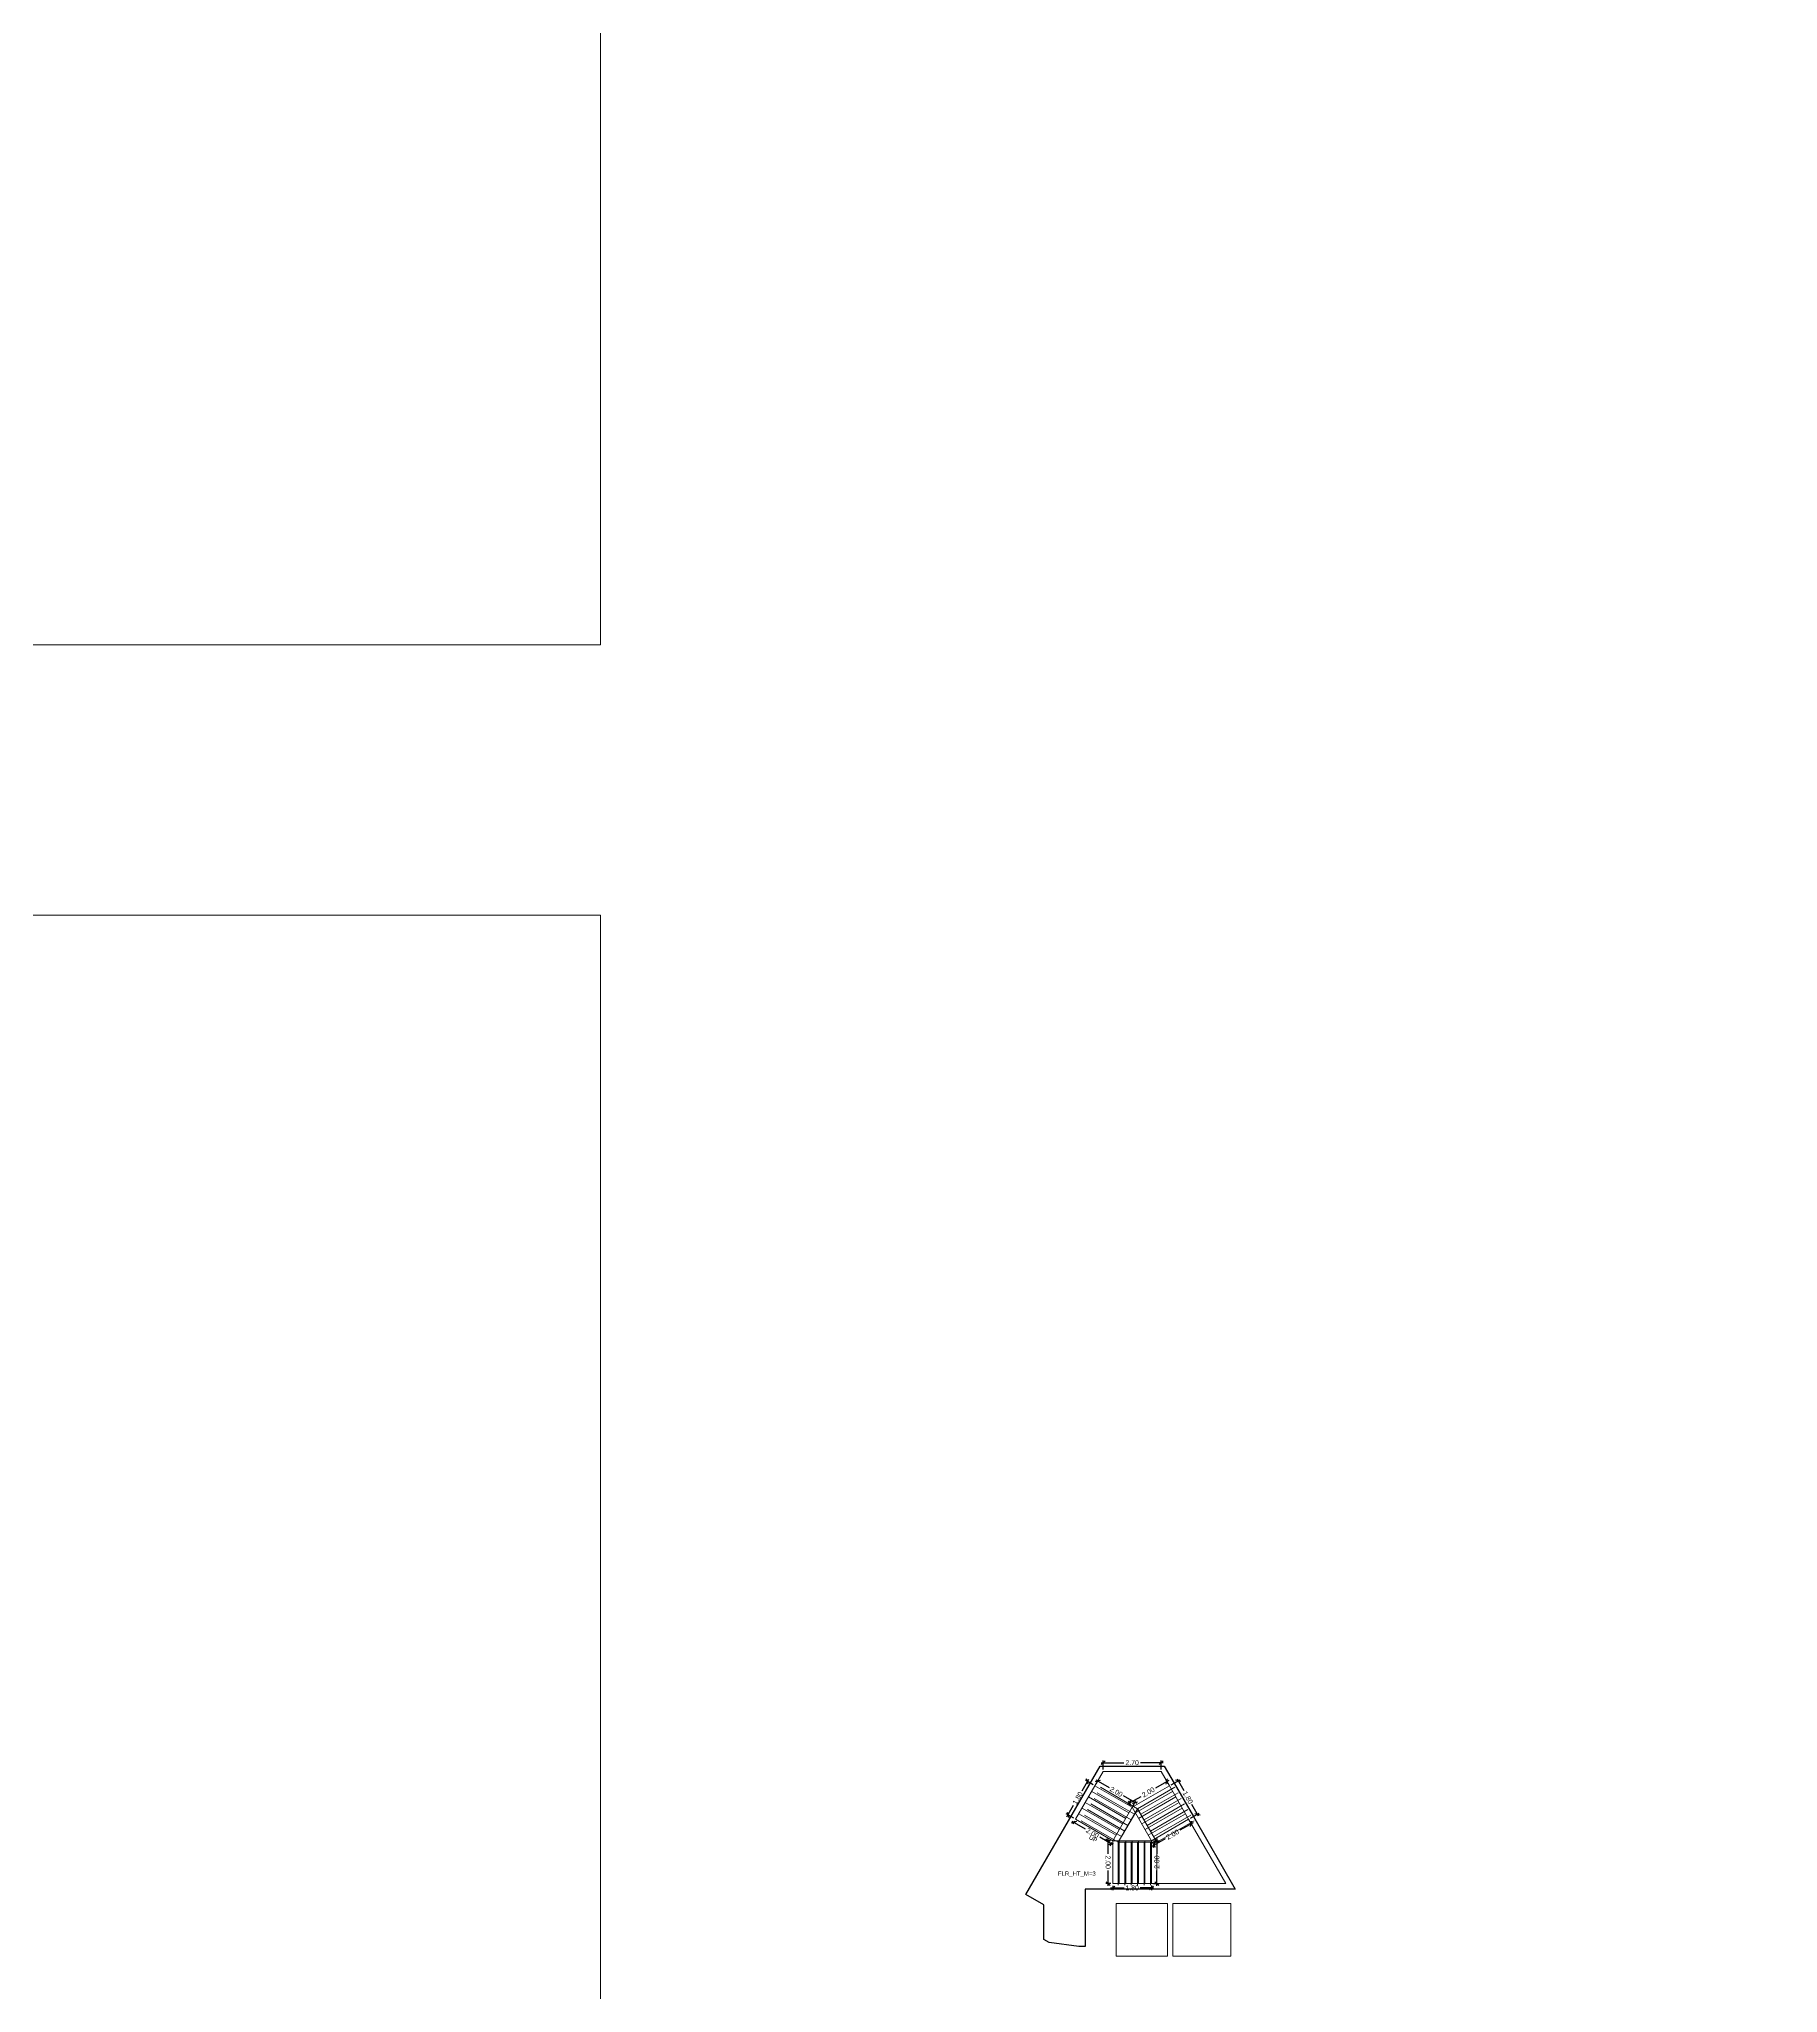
# Model space of a CAD drawing. Header units: metres. Extents: x 256329 to 886268, y -249371 to 355.
# Drawn here: x 282571.4 to 282652.5, y -370.7 to -279.6 of the extents above; entities that cross this region are included whole.
import ezdxf

# ---------------------------------------------------------------- set-up
doc = ezdxf.new("R2010")
doc.units = ezdxf.units.M
doc.header["$MEASUREMENT"] = 0
doc.header["$PDMODE"] = 35
doc.linetypes.add('CONTINOUS', pattern=[0])
doc.layers.get('0').update_dxf_attribs({"lineweight": 18})
doc.layers.get('Defpoints').update_dxf_attribs({"lineweight": 20})
for name, color, linetype, lineweight in [('A-STAIRS', 77, 'Continuous', 0), ('BLK_1_FLR_2_LIFT_1', 1, 'Continuous', 0), ('BLK_1_FLR_2_LIFT_2', 1, 'Continuous', 0), ('BLK_1_FLR_2_STAIR_2_FLIGHT_1', 7, 'Continuous', 0), ('BLK_1_FLR_2_STAIR_2_FLIGHT_2', 7, 'Continuous', 0), ('BLK_1_FLR_2_STAIR_2_FLIGHT_3', 7, 'Continuous', 0), ('BLK_1_FLR_2_STAIR_2_LANDING_1', 7, 'Continuous', 0), ('BLK_1_FLR_2_STAIR_2_LANDING_2', 7, 'Continuous', 0), ('BLK_1_FLR_6_STAIR_1_LANDING_2', 7, 'Continuous', 0)]:
    doc.layers.add(name, color=color, linetype=linetype, lineweight=lineweight)
doc.layers.add('A_TEXT', color=4, linetype='Continuous', lineweight=0, transparency=0.3)
doc.layers.add('BLK_1_FLR_2_STAIR_2', color=7, linetype='Continuous', plot=False)
doc.styles.add('Arial', font='arial.ttf')
doc.styles.get("Standard").update_dxf_attribs({"font": 'arial.ttf'})
doc.dimstyles.new('METRIC DIM', dxfattribs={"dimtxt": 0.23, "dimasz": 0.18, "dimexe": 0.1, "dimexo": 0.1, "dimgap": 0.09, "dimtad": 0, "dimzin": 0, "dimdsep": 46, "dimtxsty": 'Standard', "dimblk": 'OBLIQUE', "dimcen": 0, "dimdle": 0.1, "dimclrd": 147, "dimclre": 147, "dimclrt": 7, "dimadec": 0, "dimazin": 0, "dimtfac": 1, "dimtofl": 0, "dimtmove": 0, "dimatfit": 2, "dimfxl": 0.125, "dimtolj": 1, "dimtzin": 0, "dimarcsym": 0})

# ---------------------------------------------------------------- blocks, each defined once
blk = doc.blocks.new('ESRFRHSKF')
at = {"layer": 'A-STAIRS'}
for p, q in [((483522.212861, -5049.373617, 0.042641), (483520.480998, -5048.37336, 0.042641)), ((483522.362903, -5049.113833, 0.042641), (483520.631055, -5048.113586, 0.042641)), ((483522.512944, -5048.854049, 0.042641), (483520.781113, -5047.853811, 0.042641)), ((483522.662985, -5048.594265, 0.042641), (483520.93117, -5047.594037, 0.042641)), ((483522.663011, -5048.59422, 0.042641), (483524.3954, -5047.594587, 0.042641)), ((483522.812948, -5048.854064, 0.042641), (483524.545401, -5047.854394, 0.042641)), ((483522.962884, -5049.113908, 0.042641), (483524.695402, -5048.114201, 0.042641)), ((483523.112821, -5049.373752, 0.042641), (483524.845403, -5048.374008, 0.042641)), ((483521.762738, -5050.152969, 0.042641), (483520.030826, -5049.152683, 0.042641)), ((483521.912779, -5049.893185, 0.042641), (483520.180883, -5048.892909, 0.042641)), ((483522.06282, -5049.633401, 0.042641), (483520.330941, -5048.633135, 0.042641)), ((483523.262758, -5049.633596, 0.042641), (483524.995405, -5048.633815, 0.042641)), ((483523.412695, -5049.893441, 0.042641), (483525.145406, -5048.893621, 0.042641)), ((483523.562449, -5050.152969, 0.042641), (483525.295407, -5049.153428, 0.042641)), ((483521.762738, -5050.152969, 0.042641), (483521.762738, -5052.152163, 0.042641)), ((483522.062738, -5050.152969, 0.042641), (483522.062738, -5052.152163, 0.042641)), ((483522.362738, -5050.152969, 0.042641), (483522.362738, -5052.152163, 0.042641)), ((483522.662738, -5050.152969, 0.042641), (483522.662738, -5052.152163, 0.042641)), ((483522.962738, -5050.152969, 0.042641), (483522.962738, -5052.152163, 0.042641)), ((483523.262738, -5050.152969, 0.042641), (483523.262738, -5052.152163, 0.042641)), ((483523.413301, -5049.893955, 0.042641), (483523.413301, -5049.894491, 0.042641)), ((483523.562738, -5050.152969, 0.042641), (483523.562738, -5052.152163, 0.042641))]:
    blk.add_line(p, q, dxfattribs=at)
at = {"layer": 'A-STAIRS', "elevation": 0.042641}
blk.add_lwpolyline([(483522.662985, -5048.594175), (483523.562449, -5050.152969), (483521.762738, -5050.152969), (483522.662985, -5048.594175)], dxfattribs=at)
blk = doc.blocks.new('_Oblique')
at = {"color": 0, "linetype": 'ByBlock', "lineweight": -2}
blk.add_line((-0.5, -0.5), (0.5, 0.5), dxfattribs=at)
blk = doc.blocks.new('*D781')
at = {"layer": 'BLK_1_FLR_2_STAIR_2_FLIGHT_2', "color": 147, "lineweight": -2, "transparency": 16777216}
for p, q in [((282624.20649, -360.94857), (282624.615613, -360.713477)), ((282624.479086, -360.676595), (282624.789232, -361.216331)), ((282625.1033, -362.509253), (282625.512423, -362.27416)), ((282625.475541, -362.410687), (282625.165394, -361.870951))]:
    blk.add_line(p, q, dxfattribs=at)
at = {"layer": 'Defpoints', "color": 0, "linetype": 'CONTINOUS', "transparency": 16777216}
for p in [(282624.119785, -360.998392, 0.042641), (282625.425718, -362.323983), (282625.016595, -362.559076, 0.042641)]:
    blk.add_point(p, dxfattribs=at)
at = {"layer": 'BLK_1_FLR_2_STAIR_2_FLIGHT_2', "color": 147, "linetype": 'CONTINOUS', "lineweight": -2, "transparency": 16777216, "xscale": 0.18, "yscale": 0.18, "zscale": 0.18}
for p, rotation in [((282624.528909, -360.763299), 119.882813), ((282625.425718, -362.323983), 299.882813)]:
    blk.add_blockref('_Oblique', p, dxfattribs=dict(at, rotation=rotation))
at = {"layer": 'BLK_1_FLR_2_STAIR_2_FLIGHT_2', "color": 7, "linetype": 'CONTINOUS', "transparency": 16777216, "insert": (282624.977313, -361.543641), "char_height": 0.23, "attachment_point": 5, "rotation": 299.88281257}
blk.add_mtext('\\A1;1.80', dxfattribs=at)
blk = doc.blocks.new('*D782')
at = {"layer": 'BLK_1_FLR_2_STAIR_2_LANDING_1', "color": 147, "lineweight": -2, "transparency": 16777216}
for p, q in [((282620.69098, -360.726206), (282621.306906, -361.08035)), ((282620.700379, -360.910478), (282620.827517, -360.68936)), ((282622.599522, -361.823576), (282621.983596, -361.469432)), ((282622.435538, -361.908156), (282622.562676, -361.687039))]:
    blk.add_line(p, q, dxfattribs=at)
at = {"layer": 'Defpoints', "color": 0, "linetype": 'CONTINOUS', "transparency": 16777216}
for p in [(282620.650534, -360.99717, 0.042641), (282622.385693, -361.994848, 0.042641), (282622.51283, -361.77373)]:
    blk.add_point(p, dxfattribs=at)
at = {"layer": 'BLK_1_FLR_2_STAIR_2_LANDING_1', "color": 147, "linetype": 'CONTINOUS', "lineweight": -2, "transparency": 16777216, "xscale": 0.18, "yscale": 0.18, "zscale": 0.18}
for p, rotation in [((282620.777672, -360.776052), 150.102044), ((282622.51283, -361.77373), 330.102044)]:
    blk.add_blockref('_Oblique', p, dxfattribs=dict(at, rotation=rotation))
at = {"layer": 'BLK_1_FLR_2_STAIR_2_LANDING_1', "color": 7, "linetype": 'CONTINOUS', "transparency": 16777216, "insert": (282621.645251, -361.274891), "char_height": 0.23, "attachment_point": 5, "rotation": 330.10204415}
blk.add_mtext('\\A1;2.00', dxfattribs=at)
blk = doc.blocks.new('*D783')
at = {"layer": 'BLK_1_FLR_2_STAIR_2_FLIGHT_2', "color": 147, "lineweight": -2, "transparency": 16777216}
for p, q in [((282622.18365, -361.843952), (282622.799004, -361.490353)), ((282624.091151, -360.747851), (282623.475797, -361.10145)), ((282624.069962, -360.911688), (282623.954624, -360.710969)), ((282622.33587, -361.908143), (282622.220531, -361.707424))]:
    blk.add_line(p, q, dxfattribs=at)
at = {"layer": 'Defpoints', "color": 0, "linetype": 'CONTINOUS', "transparency": 16777216}
for p in [(282624.004447, -360.797674), (282624.119785, -360.998392, 0.042641), (282622.385693, -361.994848, 0.042641)]:
    blk.add_point(p, dxfattribs=at)
at = {"layer": 'BLK_1_FLR_2_STAIR_2_FLIGHT_2', "color": 147, "linetype": 'CONTINOUS', "lineweight": -2, "transparency": 16777216, "xscale": 0.18, "yscale": 0.18, "zscale": 0.18}
for p, rotation in [((282624.004447, -360.797674), 29.88281300000001), ((282622.270354, -361.794129), 209.882813)]:
    blk.add_blockref('_Oblique', p, dxfattribs=dict(at, rotation=rotation))
at = {"layer": 'BLK_1_FLR_2_STAIR_2_FLIGHT_2', "color": 7, "linetype": 'CONTINOUS', "transparency": 16777216, "insert": (282623.137401, -361.295901), "char_height": 0.23, "attachment_point": 5, "rotation": 29.88281256}
blk.add_mtext('\\A1;2.00', dxfattribs=at)
blk = doc.blocks.new('*D784')
at = {"layer": 'BLK_1_FLR_2_STAIR_2_FLIGHT_3', "color": 147, "lineweight": -2, "transparency": 16777216}
for p, q in [((282621.382503, -363.555979), (282621.155224, -363.556996)), ((282621.254775, -363.456549), (282621.257953, -364.166365)), ((282621.264624, -365.656746), (282621.261447, -364.946931)), ((282621.391457, -365.556178), (282621.164178, -365.557195))]:
    blk.add_line(p, q, dxfattribs=at)
at = {"layer": 'Defpoints', "color": 0, "linetype": 'CONTINOUS', "transparency": 16777216}
for p in [(282621.482502, -363.555531, 0.042641), (282621.264177, -365.556747), (282621.491456, -365.55573, 0.042641)]:
    blk.add_point(p, dxfattribs=at)
at = {"layer": 'BLK_1_FLR_2_STAIR_2_FLIGHT_3', "color": 147, "linetype": 'CONTINOUS', "lineweight": -2, "transparency": 16777216, "xscale": 0.18, "yscale": 0.18, "zscale": 0.18}
for p, rotation in [((282621.255223, -363.556548), 90.256477), ((282621.264177, -365.556747), 270.256477)]:
    blk.add_blockref('_Oblique', p, dxfattribs=dict(at, rotation=rotation))
at = {"layer": 'BLK_1_FLR_2_STAIR_2_FLIGHT_3', "color": 7, "linetype": 'CONTINOUS', "transparency": 16777216, "insert": (282621.2597, -364.556648), "char_height": 0.23, "attachment_point": 5, "rotation": 270.25647707}
blk.add_mtext('\\A1;2.00', dxfattribs=at)
blk = doc.blocks.new('*D785')
at = {"layer": 'BLK_1_FLR_2_STAIR_2_FLIGHT_1', "color": 147, "lineweight": -2, "transparency": 16777216}
for p, q in [((282619.580571, -362.651144), (282620.194985, -363.005721)), ((282619.700845, -362.642798), (282619.6172, -362.787739)), ((282621.485469, -363.750456), (282620.871055, -363.395879)), ((282621.432519, -363.642143), (282621.348873, -363.787085))]:
    blk.add_line(p, q, dxfattribs=at)
at = {"layer": 'Defpoints', "color": 0, "linetype": 'CONTINOUS', "transparency": 16777216}
for p in [(282619.667183, -362.701127), (282619.750829, -362.556186, 0.042641), (282621.482502, -363.555531, 0.042641)]:
    blk.add_point(p, dxfattribs=at)
at = {"layer": 'BLK_1_FLR_2_STAIR_2_FLIGHT_1', "color": 147, "linetype": 'CONTINOUS', "lineweight": -2, "transparency": 16777216, "xscale": 0.18, "yscale": 0.18, "zscale": 0.18}
for p, rotation in [((282619.667183, -362.701127), 150.01084), ((282621.398857, -363.700473), 330.01084)]:
    blk.add_blockref('_Oblique', p, dxfattribs=dict(at, rotation=rotation))
at = {"layer": 'BLK_1_FLR_2_STAIR_2_FLIGHT_1', "color": 7, "linetype": 'CONTINOUS', "transparency": 16777216, "insert": (282620.53302, -363.2008), "char_height": 0.23, "attachment_point": 5, "rotation": 330.01084041}
blk.add_mtext('\\A1;2.00', dxfattribs=at)
blk = doc.blocks.new('*D786')
at = {"layer": 'BLK_1_FLR_2_STAIR_2_LANDING_2', "color": 147, "lineweight": -2, "transparency": 16777216}
for p, q in [((282625.222894, -362.717379), (282624.60754, -363.070978)), ((282625.066418, -362.64578), (282625.186012, -362.853906)), ((282623.315392, -363.81348), (282623.930747, -363.459881)), ((282623.332325, -363.642236), (282623.45192, -363.850361))]:
    blk.add_line(p, q, dxfattribs=at)
at = {"layer": 'Defpoints', "color": 0, "linetype": 'CONTINOUS', "transparency": 16777216}
for p in [(282625.016595, -362.559076, 0.042641), (282625.136189, -362.767201), (282623.282502, -363.555531, 0.042641)]:
    blk.add_point(p, dxfattribs=at)
at = {"layer": 'BLK_1_FLR_2_STAIR_2_LANDING_2', "color": 147, "linetype": 'CONTINOUS', "lineweight": -2, "transparency": 16777216, "xscale": 0.18, "yscale": 0.18, "zscale": 0.18}
for p, rotation in [((282625.136189, -362.767201), 29.88281300000001), ((282623.402097, -363.763657), 209.882813)]:
    blk.add_blockref('_Oblique', p, dxfattribs=dict(at, rotation=rotation))
at = {"layer": 'BLK_1_FLR_2_STAIR_2_LANDING_2', "color": 7, "linetype": 'CONTINOUS', "transparency": 16777216, "insert": (282624.269143, -363.265429), "char_height": 0.23, "attachment_point": 5, "rotation": 29.88281256}
blk.add_mtext('\\A1;2.00', dxfattribs=at)
blk = doc.blocks.new('*D787')
at = {"layer": 'BLK_1_FLR_2_STAIR_2_LANDING_2', "color": 147, "lineweight": -2, "transparency": 16777216}
for p, q in [((282623.382502, -363.555531), (282623.638153, -363.555531)), ((282623.538153, -363.455531), (282623.538153, -364.165245)), ((282623.538153, -365.655531), (282623.538153, -364.945818)), ((282623.382502, -365.555531), (282623.638153, -365.555531))]:
    blk.add_line(p, q, dxfattribs=at)
at = {"layer": 'Defpoints', "color": 0, "linetype": 'CONTINOUS', "transparency": 16777216}
for p in [(282623.282502, -363.555531, 0.042641), (282623.282502, -365.555531, 0.042641), (282623.538153, -365.555531)]:
    blk.add_point(p, dxfattribs=at)
at = {"layer": 'BLK_1_FLR_2_STAIR_2_LANDING_2', "color": 147, "linetype": 'CONTINOUS', "lineweight": -2, "transparency": 16777216, "xscale": 0.18, "yscale": 0.18, "zscale": 0.18}
for p, rotation in [((282623.538153, -363.555531), 90), ((282623.538153, -365.555531), 270)]:
    blk.add_blockref('_Oblique', p, dxfattribs=dict(at, rotation=rotation))
at = {"layer": 'BLK_1_FLR_2_STAIR_2_LANDING_2', "color": 7, "linetype": 'CONTINOUS', "transparency": 16777216, "insert": (282623.538153, -364.555531), "char_height": 0.23, "attachment_point": 5, "rotation": 90}
blk.add_mtext('\\A1;2.00', dxfattribs=at)
blk = doc.blocks.new('*D788')
at = {"layer": 'BLK_1_FLR_2_STAIR_2_FLIGHT_1', "color": 147, "lineweight": -2, "transparency": 16777216}
for p, q in [((282620.344588, -360.705151), (282620.03344, -361.244311)), ((282620.563922, -360.947186), (282620.207993, -360.74178)), ((282619.664217, -362.506202), (282619.308287, -362.300796)), ((282619.344916, -362.437391), (282619.656064, -361.898232))]:
    blk.add_line(p, q, dxfattribs=at)
at = {"layer": 'Defpoints', "color": 0, "linetype": 'CONTINOUS', "transparency": 16777216}
for p in [(282620.650534, -360.99717, 0.042641), (282619.394899, -362.350779), (282619.750829, -362.556186, 0.042641)]:
    blk.add_point(p, dxfattribs=at)
at = {"layer": 'BLK_1_FLR_2_STAIR_2_FLIGHT_1', "color": 147, "linetype": 'CONTINOUS', "lineweight": -2, "transparency": 16777216, "xscale": 0.18, "yscale": 0.18, "zscale": 0.18}
for p, rotation in [((282620.294605, -360.791763), 60.01084000000001), ((282619.394899, -362.350779), 240.01084)]:
    blk.add_blockref('_Oblique', p, dxfattribs=dict(at, rotation=rotation))
at = {"layer": 'BLK_1_FLR_2_STAIR_2_FLIGHT_1', "color": 7, "linetype": 'CONTINOUS', "transparency": 16777216, "insert": (282619.844752, -361.571271), "char_height": 0.23, "attachment_point": 5, "rotation": 60.01084041}
blk.add_mtext('\\A1;1.80', dxfattribs=at)
blk = doc.blocks.new('*D789')
at = {"layer": 'BLK_1_FLR_2_STAIR_2_FLIGHT_3', "color": 147, "lineweight": -2, "transparency": 16777216}
for p, q in [((282621.382502, -365.75688), (282622.005002, -365.75688)), ((282621.482502, -365.655531), (282621.482502, -365.85688)), ((282623.382502, -365.75688), (282622.760002, -365.75688)), ((282623.282502, -365.641732), (282623.282502, -365.85688))]:
    blk.add_line(p, q, dxfattribs=at)
at = {"layer": 'Defpoints', "color": 0, "linetype": 'CONTINOUS', "transparency": 16777216}
for p in [(282621.482502, -365.555531, 0.042641), (282623.282502, -365.541732, 0.042641), (282623.282502, -365.75688)]:
    blk.add_point(p, dxfattribs=at)
at = {"layer": 'BLK_1_FLR_2_STAIR_2_FLIGHT_3', "color": 147, "linetype": 'CONTINOUS', "lineweight": -2, "transparency": 16777216, "xscale": 0.18, "yscale": 0.18, "zscale": 0.18, "rotation": 180}
blk.add_blockref('_Oblique', (282621.482502, -365.75688), dxfattribs=at)
at = {"layer": 'BLK_1_FLR_2_STAIR_2_FLIGHT_3', "color": 147, "linetype": 'CONTINOUS', "lineweight": -2, "transparency": 16777216, "xscale": 0.18, "yscale": 0.18, "zscale": 0.18}
blk.add_blockref('_Oblique', (282623.282502, -365.75688), dxfattribs=at)
at = {"layer": 'BLK_1_FLR_2_STAIR_2_FLIGHT_3', "color": 7, "linetype": 'CONTINOUS', "transparency": 16777216, "insert": (282622.382502, -365.75688), "char_height": 0.23, "attachment_point": 5}
blk.add_mtext('\\A1;1.80', dxfattribs=at)
blk = doc.blocks.new('*D790')
at = {"layer": 'BLK_1_FLR_2_STAIR_2_LANDING_1', "color": 147, "lineweight": -2, "transparency": 16777216}
for p, q in [((282620.933852, -359.920784), (282621.993035, -359.920784)), ((282621.033852, -360.233955), (282621.033852, -359.820784)), ((282623.832792, -359.920784), (282622.773608, -359.920784)), ((282623.732792, -360.234618), (282623.732792, -359.820784))]:
    blk.add_line(p, q, dxfattribs=at)
at = {"layer": 'Defpoints', "color": 0, "linetype": 'CONTINOUS', "transparency": 16777216}
for p in [(282621.033852, -360.333955, 0.042641), (282623.732792, -359.920784), (282623.732792, -360.334618, 0.042641)]:
    blk.add_point(p, dxfattribs=at)
at = {"layer": 'BLK_1_FLR_2_STAIR_2_LANDING_1', "color": 147, "linetype": 'CONTINOUS', "lineweight": -2, "transparency": 16777216, "xscale": 0.18, "yscale": 0.18, "zscale": 0.18, "rotation": 180}
blk.add_blockref('_Oblique', (282621.033852, -359.920784), dxfattribs=at)
at = {"layer": 'BLK_1_FLR_2_STAIR_2_LANDING_1', "color": 147, "linetype": 'CONTINOUS', "lineweight": -2, "transparency": 16777216, "xscale": 0.18, "yscale": 0.18, "zscale": 0.18}
blk.add_blockref('_Oblique', (282623.732792, -359.920784), dxfattribs=at)
at = {"layer": 'BLK_1_FLR_2_STAIR_2_LANDING_1', "color": 7, "linetype": 'CONTINOUS', "transparency": 16777216, "insert": (282622.383322, -359.920784), "char_height": 0.23, "attachment_point": 5}
blk.add_mtext('\\A1;2.70', dxfattribs=at)

msp = doc.modelspace()

# ---------------------------------------------------------------- linework, layer by layer
at = {"elevation": 101311.467758}
for points in [[(282468.802393, -3.411314), (282597.607543, -3.411314), (282597.607543, -307.81975), (282468.802393, -307.81975)], [(282468.802393, -320.414704), (282597.607543, -320.414704), (282597.607543, -604.358948), (282468.802393, -604.358948)]]:
    msp.add_lwpolyline(points, close=True, dxfattribs=at)
at = {"color": 5, "linetype": 'CONTINOUS'}
for points in [[(282621.739907, -363.623831), (282622.643097, -362.063148)], [(282623.539907, -363.623831), (282622.643097, -362.063148)], [(282621.739907, -363.623831), (282623.539907, -363.623831)]]:
    msp.add_lwpolyline(points, close=True, dxfattribs=at)
at = {"layer": 'BLK_1_FLR_2_LIFT_1', "color": 1, "linetype": 'ByBlock', "lineweight": 9, "elevation": 0.042641}
msp.add_lwpolyline([(282624.285513, -368.931989), (282626.986126, -368.931989), (282626.986126, -366.482664), (282624.285513, -366.482664)], close=True, dxfattribs=at)
at = {"layer": 'BLK_1_FLR_2_LIFT_2', "color": 1, "linetype": 'ByBlock', "lineweight": 9, "elevation": 0.042641}
msp.add_lwpolyline([(282621.636126, -368.93065), (282624.036739, -368.93065), (282624.036739, -366.481251), (282621.636126, -366.481251)], close=True, dxfattribs=at)
at = {"layer": 'BLK_1_FLR_2_STAIR_2', "color": 7, "linetype": 'CONTINOUS'}
msp.add_lwpolyline([(282620.887656, -360.0806), (282623.878351, -360.081335), (282624.339028, -360.871492), (282625.236097, -362.432626), (282627.186907, -365.810513), (282620.194505, -365.807487), (282620.193835, -368.484078), (282619.904542, -368.484006), (282618.51936, -368.306441), (282618.266028, -368.16023), (282618.26634, -366.537289), (282617.435375, -366.057078)], close=True, dxfattribs=at)
at = {"layer": 'BLK_1_FLR_2_STAIR_2_FLIGHT_1', "color": 3, "linetype": 'CONTINOUS'}
for p, q in [((282622.232257, -362.256351), (282620.500583, -361.257006)), ((282622.385693, -361.994848), (282620.650534, -360.99717)), ((282621.632453, -363.295695), (282619.90078, -362.29635)), ((282621.782404, -363.035859), (282620.05073, -362.036514)), ((282621.932355, -362.776023), (282620.200681, -361.776678)), ((282622.082306, -362.516187), (282620.350632, -361.516842)), ((282621.482502, -363.555531), (282619.750829, -362.556186))]:
    msp.add_line(p, q, dxfattribs=at)
at = {"layer": 'BLK_1_FLR_2_STAIR_2_FLIGHT_1', "ltscale": 0.05}
msp.add_lwpolyline([(282622.385693, -361.994848), (282621.482502, -363.555531), (282619.750829, -362.556186), (282620.650534, -360.99717), (282622.385693, -361.994848)], dxfattribs=at)
at = {"layer": 'BLK_1_FLR_2_STAIR_2_FLIGHT_2', "color": 3, "linetype": 'CONTINOUS'}
for p, q in [((282622.385693, -361.994848), (282624.119785, -360.998392)), ((282622.535161, -362.254962), (282624.269253, -361.258506)), ((282622.684629, -362.515076), (282624.418722, -361.51862)), ((282622.834098, -362.775189), (282624.56819, -361.778734)), ((282622.983566, -363.035303), (282624.717658, -362.038848)), ((282623.133034, -363.295417), (282624.867127, -362.298962)), ((282623.282502, -363.555531), (282625.016595, -362.559076))]:
    msp.add_line(p, q, dxfattribs=at)
at = {"layer": 'BLK_1_FLR_2_STAIR_2_FLIGHT_2', "color": 7, "linetype": 'CONTINOUS'}
msp.add_lwpolyline([(282624.119785, -360.998392), (282625.016595, -362.559076), (282623.282502, -363.555531), (282622.385693, -361.994848), (282624.119785, -360.998392)], dxfattribs=at)
at = {"layer": 'BLK_1_FLR_2_STAIR_2_FLIGHT_3', "color": 3, "linetype": 'CONTINOUS'}
for p, q in [((282621.482502, -363.555531), (282621.482502, -365.555531)), ((282621.782502, -363.555531), (282621.782502, -365.555531)), ((282622.082502, -363.555531), (282622.082502, -365.555531)), ((282622.382502, -363.555531), (282622.382502, -365.555531)), ((282622.682502, -363.555531), (282622.682502, -365.555531)), ((282622.982502, -363.555531), (282622.982502, -365.555531)), ((282623.282502, -363.555531), (282623.282502, -365.555531))]:
    msp.add_line(p, q, dxfattribs=at)
at = {"layer": 'BLK_1_FLR_2_STAIR_2_FLIGHT_3', "color": 7, "linetype": 'CONTINOUS'}
msp.add_lwpolyline([(282621.482502, -363.555531), (282623.282502, -363.555531), (282623.282502, -365.555531), (282621.482502, -365.555531)], close=True, dxfattribs=at)
at = {"layer": 'BLK_1_FLR_2_STAIR_2_LANDING_1', "color": 7, "linetype": 'CONTINOUS'}
msp.add_lwpolyline([(282621.033852, -360.333955), (282623.732792, -360.334618), (282624.119785, -360.998392), (282622.385693, -361.994848), (282620.650534, -360.99717), (282621.033852, -360.333955)], dxfattribs=at)
at = {"layer": 'BLK_1_FLR_2_STAIR_2_LANDING_2', "ltscale": 0.05}
msp.add_lwpolyline([(282623.282502, -363.555531), (282625.016595, -362.559076), (282626.747537, -365.556254), (282623.282503, -365.556254), (282623.282502, -363.555531)], dxfattribs=at)

# ---------------------------------------------------------------- block references
at = {"layer": 'BLK_1_FLR_6_STAIR_1_LANDING_2'}
msp.add_blockref('ESRFRHSKF', (-200900.022687, 4686.529138, -0.042641), dxfattribs=at)

# ---------------------------------------------------------------- texts
at = {"layer": 'A_TEXT', "lineweight": 0, "insert": (282621.410409, -364.035532), "char_height": 0.2, "width": 2.485498, "attachment_point": 9, "rotation": 331.87202278, "style": 'Arial'}
msp.add_mtext('\\pxi2.2673,qc;UP', dxfattribs=at)
at = {"layer": 'BLK_1_FLR_2_STAIR_2', "color": 7, "linetype": 'CONTINOUS', "insert": (282618.92526, -364.989837, -0.042641), "char_height": 0.2, "attachment_point": 1}
msp.add_mtext_dynamic_manual_height_columns('FLR_HT_M=3', width=2.272281, gutter_width=0.405, heights=[0.300679], dxfattribs=at)

# ---------------------------------------------------------------- dimensions: what is measured, and where the dimension line sits
at = {"layer": 'BLK_1_FLR_2_STAIR_2_FLIGHT_1', "color": 1, "linetype": 'CONTINOUS'}
dim = msp.add_aligned_dim(p1=(282620.650534, -360.99717), p2=(282619.750829, -362.556186), distance=-0.410948, dimstyle='METRIC DIM', override={"dimfxl": 0.18}, dxfattribs=at)
dim.commit()
dim.dimension.update_dxf_attribs({"geometry": '*D788', "text_midpoint": (282619.844752, -361.571271, -0.042641)})
at = {"layer": 'BLK_1_FLR_2_STAIR_2_FLIGHT_1', "color": 2, "linetype": 'CONTINOUS'}
dim = msp.add_aligned_dim(p1=(282621.482502, -363.555531), p2=(282619.750829, -362.556186), distance=0.167346, dimstyle='METRIC DIM', override={"dimfxl": 0.18}, dxfattribs=at)
dim.commit()
dim.dimension.update_dxf_attribs({"geometry": '*D785', "text_midpoint": (282620.53302, -363.2008, -0.042641)})
at = {"layer": 'BLK_1_FLR_2_STAIR_2_FLIGHT_2', "color": 2, "linetype": 'CONTINOUS'}
dim = msp.add_aligned_dim(p1=(282622.385693, -361.994848), p2=(282624.119785, -360.998392), distance=0.231496, dimstyle='METRIC DIM', override={"dimfxl": 0.18}, dxfattribs=at)
dim.commit()
dim.dimension.update_dxf_attribs({"geometry": '*D783', "text_midpoint": (282623.137401, -361.295901, -0.042641)})
at = {"layer": 'BLK_1_FLR_2_STAIR_2_FLIGHT_2', "color": 1, "linetype": 'CONTINOUS'}
dim = msp.add_aligned_dim(p1=(282624.119785, -360.998392), p2=(282625.016595, -362.559076), distance=0.471858, dimstyle='METRIC DIM', override={"dimfxl": 0.18}, dxfattribs=at)
dim.commit()
dim.dimension.update_dxf_attribs({"geometry": '*D781', "text_midpoint": (282624.977313, -361.543641, -0.042641)})
at = {"layer": 'BLK_1_FLR_2_STAIR_2_FLIGHT_3', "color": 2, "linetype": 'CONTINOUS'}
dim = msp.add_aligned_dim(p1=(282621.482502, -363.555531), p2=(282621.491456, -365.55573), distance=-0.227281, dimstyle='METRIC DIM', override={"dimfxl": 0.18}, dxfattribs=at)
dim.commit()
dim.dimension.update_dxf_attribs({"geometry": '*D784', "text_midpoint": (282621.2597, -364.556648, -0.042641)})
at = {"layer": 'BLK_1_FLR_2_STAIR_2_FLIGHT_3', "color": 1, "linetype": 'CONTINOUS'}
dim = msp.add_linear_dim(base=(282623.282502, -365.75688, -0.042641), p1=(282621.482502, -365.555531), p2=(282623.282502, -365.541732), dimstyle='METRIC DIM', override={"dimfxl": 0.18}, dxfattribs=at)
dim.commit()
dim.dimension.update_dxf_attribs({"geometry": '*D789', "text_midpoint": (282622.382502, -365.75688, -0.042641)})
at = {"layer": 'BLK_1_FLR_2_STAIR_2_LANDING_1', "color": 1, "linetype": 'CONTINOUS'}
dim = msp.add_linear_dim(base=(282623.732792, -359.920784, -0.042641), p1=(282621.033852, -360.333955), p2=(282623.732792, -360.334618), dimstyle='METRIC DIM', override={"dimfxl": 0.18}, dxfattribs=at)
dim.commit()
dim.dimension.update_dxf_attribs({"geometry": '*D790', "text_midpoint": (282622.383322, -359.920784, -0.042641)})
at = {"layer": 'BLK_1_FLR_2_STAIR_2_LANDING_1', "color": 2, "linetype": 'CONTINOUS'}
dim = msp.add_aligned_dim(p1=(282620.650534, -360.99717), p2=(282622.385693, -361.994848), distance=0.255063, dimstyle='METRIC DIM', override={"dimfxl": 0.18}, dxfattribs=at)
dim.commit()
dim.dimension.update_dxf_attribs({"geometry": '*D782', "text_midpoint": (282621.645251, -361.274891, -0.042641)})
at = {"layer": 'BLK_1_FLR_2_STAIR_2_LANDING_2', "color": 1, "linetype": 'CONTINOUS'}
dim = msp.add_aligned_dim(p1=(282623.282502, -363.555531), p2=(282625.016595, -362.559076), distance=-0.240039, dimstyle='METRIC DIM', override={"dimfxl": 0.18}, dxfattribs=at)
dim.commit()
dim.dimension.update_dxf_attribs({"geometry": '*D786', "text_midpoint": (282624.269143, -363.265429, -0.042641)})
at = {"layer": 'BLK_1_FLR_2_STAIR_2_LANDING_2', "color": 2, "linetype": 'CONTINOUS'}
dim = msp.add_aligned_dim(p1=(282623.282502, -363.555531), p2=(282623.282502, -365.555531), distance=0.255651, dimstyle='METRIC DIM', override={"dimfxl": 0.18}, dxfattribs=at)
dim.commit()
dim.dimension.update_dxf_attribs({"geometry": '*D787', "text_midpoint": (282623.538153, -364.555531, -0.042641)})

doc.saveas('drawing.dxf')
